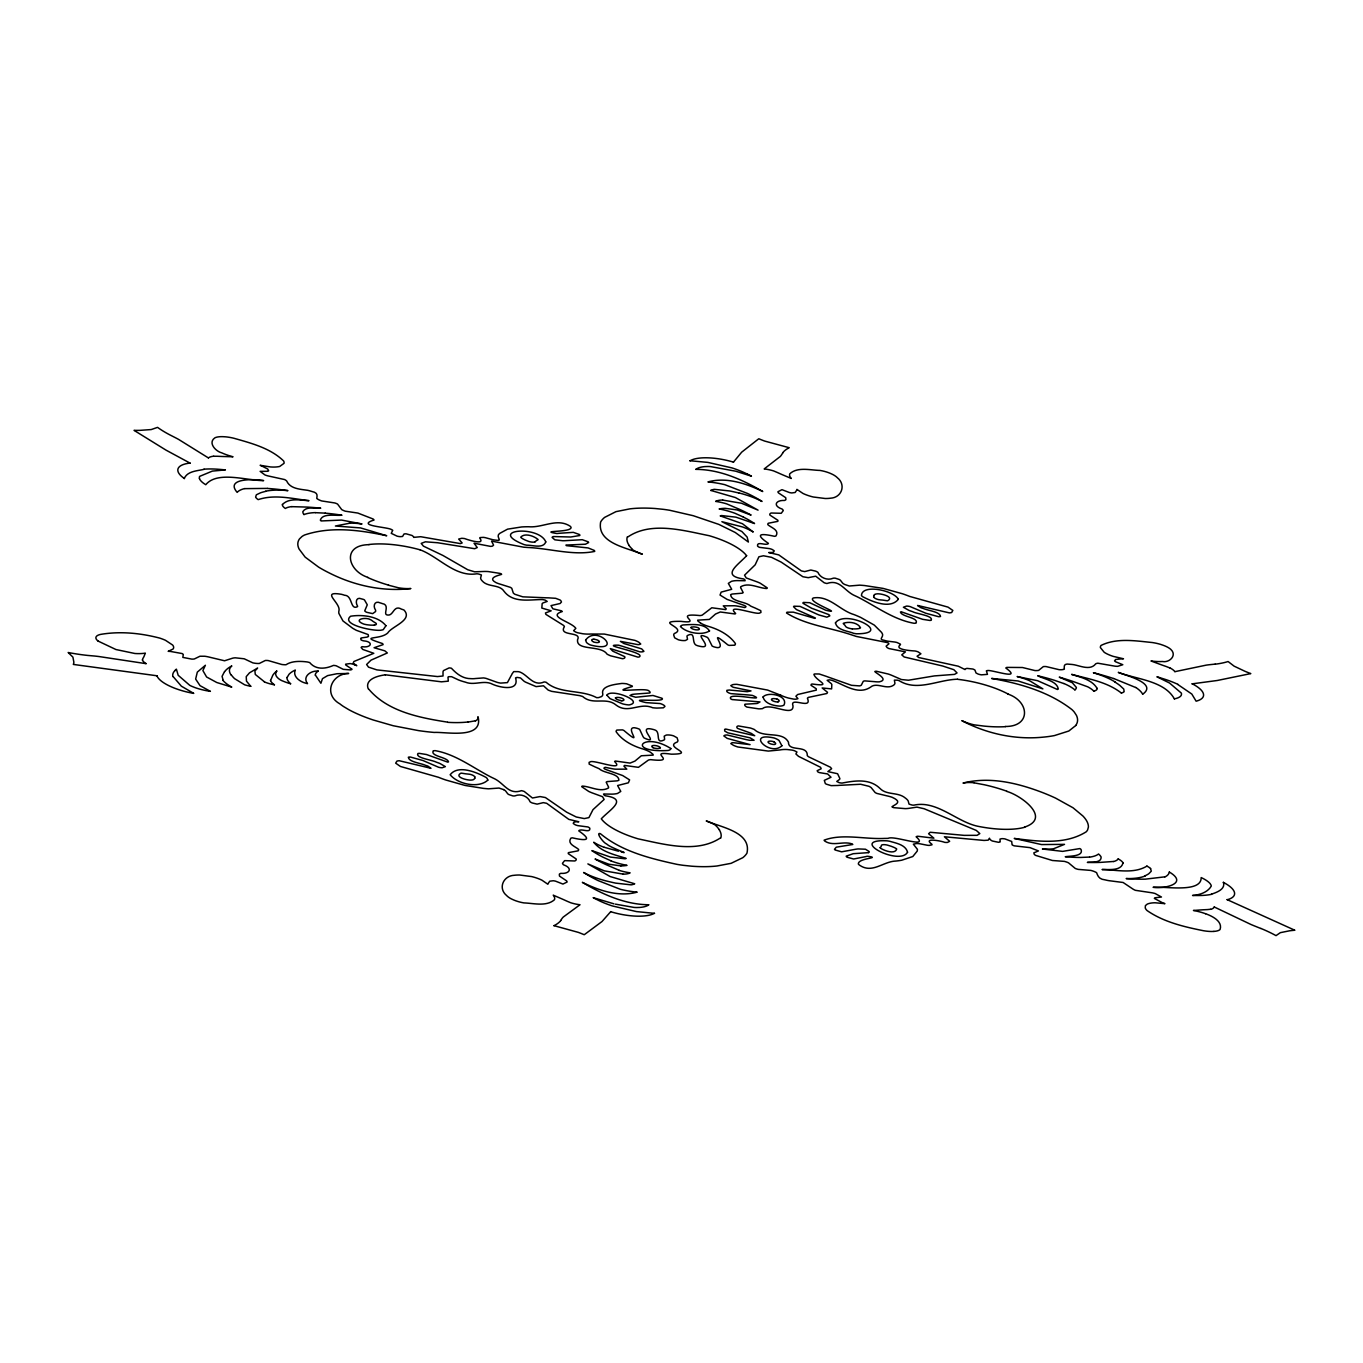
<?xml version="1.0" encoding="UTF-8"?>
<svg xmlns="http://www.w3.org/2000/svg" width="1363" height="1363" viewBox="0 0 1363 1363"><rect width="100%" height="100%" fill="white"/><g stroke="black" fill="none" stroke-linecap="round" stroke-linejoin="round"><path stroke-width="1.5" d="M1174.395 698.878C1164.172 680.631 1136.64 679.37 1118.29 672.368C1124.168 675.128 1158.329 683.033 1142.79 694.159M287.082 677.513L289.007 674.31A77.214 25.897 12.1 0 1 295.294 670.051C292.398 676.525 299.979 681.687 305.414 683.102A11.262 3.782 12.1 0 0 307.51 683.647C301.973 676.372 311.241 670.34 318.175 671.09M184.244 478.549C187.276 471.036 197.396 470.916 204.177 469.315M873.7 595.818L873.734 597.233M282.533 504.463C289.024 497.597 300.542 500.272 309.009 500.681C292.295 498.688 274.644 494.088 258.169 499.625A17.259 5.793 12.1 0 1 255.597 497.154L256.346 494.803L260.486 492.827A95.938 32.184 12.1 0 1 262.429 492.196L265.887 491.293M474.835 778.154L474.835 776.757M733.379 462.244L741.676 452.175L758.782 438.75A73.687 24.721 12.1 0 0 764.711 441.084L789.228 447.711A83.16 27.89 12.1 0 0 782.635 452.874M782.805 452.925L781.323 455.174A90.674 30.412 12.1 0 1 780.283 456.469L764.183 468.94A17.157 5.759 12.1 0 1 773.554 470.899L776.893 472.297A57.945 19.44 12.1 0 1 778.273 472.91L779.653 473.523A86.039 28.862 12.1 0 0 782.856 474.92L789.092 477.544A97.523 32.712 12.1 0 1 791.153 478.43M627.815 536.988C651.071 521.109 683.527 530.565 709.169 535.693A56.837 19.065 12.1 0 1 746.566 555.661M553.923 925.647L578.355 932.377A73.687 24.721 12.1 0 1 584.233 934.728L602.02 921.524L610.777 911.574M560.602 920.519L562.186 918.287A90.674 30.412 12.1 0 1 563.294 917.026L580.008 904.742A17.157 5.759 12.1 0 1 570.654 902.732L567.349 901.335A57.945 19.44 12.1 0 1 565.969 900.722L564.606 900.091A86.039 28.862 12.1 0 0 561.437 898.694L555.269 896.036A97.523 32.712 12.1 0 1 553.242 895.15A28.555 9.575 12.1 0 1 554.485 899.699C546.546 906.838 533.666 903.226 523.835 902.902A16.748 5.622 12.1 0 1 513.493 899.887L511.244 898.847A19.985 6.696 12.1 0 1 506.593 895.508C497.802 888.284 503.254 875.693 514.328 875.285A24.04 8.059 12.1 0 1 519.797 875.029L531.655 876.579A20.496 6.883 12.1 0 1 538.027 878.522A20.138 6.764 12.1 0 1 541.997 880.225L547.892 884.263A27.584 9.251 12.1 0 1 548.13 883.463L549.766 881.197L553.191 880.754A5.537 1.857 12.1 0 1 555.593 881.18L562.936 884.059L567.059 882.065A8.042 2.692 12.1 0 0 566.548 880.839L559.46 876.068L559.341 874.177A11.773 3.953 12.1 0 1 560.823 873.342C569.751 874.126 573.09 868.095 563.515 864.806A11.994 4.021 12.1 0 1 562.442 863.324L564.623 860.632L574.709 860.973A9.507 3.186 12.1 0 0 575.97 860.172A9.967 3.339 12.1 0 0 576.123 858.929L568.371 853.749A7.888 2.641 12.1 0 1 568.456 852.642L578.082 850.836A11.364 3.816 12.1 0 0 578.576 849.388C575.322 846.406 567.059 844.106 570.773 838.245A8.57 2.879 12.1 0 1 572.341 837.819C584.914 840.698 593.535 841.124 578.798 830.902A5.554 1.857 12.1 0 1 579.735 830.169C582.648 829.011 590.52 833.151 589.855 828.278A6.134 2.062 12.1 0 0 587.964 826.966L577.827 825.637A6.423 2.147 12.1 0 1 575.237 824.802L573.278 823.508L573.636 822.468A8.331 2.794 12.1 0 1 574.402 822.093A8.161 2.743 12.1 0 1 576.702 821.736L578.815 821.77L568.814 819.367L546.665 803.301L543.326 802.637L537.124 804.136L532.251 802.977A9.268 3.118 12.1 0 1 530.105 801.819C528.026 796.316 520.7 793.47 515.197 795.788A3.476 1.176 12.1 0 1 514.686 795.907A3.782 1.278 12.1 0 1 512.744 795.873L508.927 794.595A7.224 2.419 12.1 0 1 507.683 793.743L505.622 790.983A9.524 3.203 12.1 0 0 503.543 789.586M720.175 838.092C696.442 853.613 664.037 844.242 638.157 838.858A56.837 19.065 12.1 0 1 601.287 818.805C610.198 809.349 628.462 799.178 605.291 795.771A7.616 2.556 12.1 0 1 604.099 795.021L603.536 794.016L611.834 794.135A19.61 6.576 12.1 0 0 614.781 793.947A22.455 7.531 12.1 0 0 617.558 793.436L620.778 791.426L617.609 785.531L628.377 782.805L629.604 779.892L622.704 775.564L605.24 769.277A6.202 2.079 12.1 0 1 604.167 768.459A6.594 2.215 12.1 0 1 603.911 768.119L605.138 767.301L612.532 768.8A9.677 3.254 12.1 0 0 615.684 769.192L626.793 769.158L623.93 766.159L624.493 765.41L638.446 767.335L648.43 760.06A13.8 4.634 12.1 0 1 650.645 759.651C680.103 763.041 645.312 750.4 671.295 754.182C697.532 754.012 662.793 747.248 677.275 742.017A25.573 8.57 12.1 0 0 677.956 740.586L677.104 737.775L673.561 735.85A6.764 2.266 12.1 0 0 669.489 735.015L668.603 734.964A7.991 2.675 12.1 0 0 666.251 735.066L664.19 736.19L664.633 739.206A10.785 3.612 12.1 0 1 664.105 739.956C654.564 744.709 661.345 731.573 654.615 729.886A6.099 2.045 12.1 0 0 652.707 729.341C634.971 724.809 661.771 746.14 644.018 737.928A31.843 10.683 12.1 0 1 643.08 736.65A29.816 10.001 12.1 0 1 642.637 735.781L639.673 729.392A4.822 1.619 12.1 0 0 637.697 728.524L636.896 728.268A7.19 2.419 12.1 0 0 634.289 727.74C624.356 727.416 645.159 748.321 623.845 730.449A6.031 2.027 12.1 0 0 622.482 729.886L616.86 730.057A15.18 5.094 12.1 0 0 616.11 731.658C622.124 740.518 632.977 746.174 643.268 749.088A19.457 6.525 12.1 0 1 650.372 752.206L652.86 754.182A8.451 2.828 12.1 0 1 653.167 755.119L641.326 755.766L634.937 761.099L630.064 763.093L615.377 761.031A4.873 1.636 12.1 0 0 614.628 761.542C625.447 772.259 592.326 758.97 590.026 762.019A8.774 2.947 12.1 0 0 589.106 762.36L589.174 764.115L595.12 766.96A47.722 15.998 12.1 0 1 599.26 768.783C604.03 773.451 618.615 773.128 618.921 780.147A10.734 3.595 12.1 0 1 617.132 780.846L607.251 781.595A9.677 3.254 12.1 0 0 606.194 782.192L608.051 786.059A12.233 4.106 12.1 0 1 608.443 788.001C600.316 792.567 590.878 786.604 582.529 786.076A3.05 1.022 12.1 0 0 581.745 786.724L588.68 791.409A22.881 7.684 12.1 0 0 592.189 792.908L602.514 796.691L604.133 799.451L592.99 809.656L588.918 817.613L584.301 818.584L576.259 816.999L566.65 812.178L545.404 797.542L540.055 796.571L532.456 798.002L524.227 791.46A7.888 2.641 12.1 0 0 521.467 790.659C508.331 795.242 504.276 783.112 493.815 778.409A46.41 15.572 12.1 0 1 490.646 776.876C472.552 767.505 455.719 754.335 435.291 750.655A8.025 2.692 12.1 0 0 433.23 750.826C430.112 756.38 447.422 756.976 448.546 761.883A4.447 1.499 12.1 0 1 447.626 762.104L426.449 754.523L419.327 753.364A8.11 2.726 12.1 0 0 417.913 753.518C415.016 757.947 432.037 759.855 436.347 762.173A28.129 9.439 12.1 0 1 439.993 763.519L445.36 766.619L442.174 767.761A4.992 1.67 12.1 0 1 438.494 767.216L422.973 760.52L410.553 757.078A3.51 1.176 12.1 0 0 408.321 757.266C408.9 762.053 420.656 763.059 425.716 765.41A5.691 1.908 12.1 0 1 428.033 766.193L430.998 768.306L399.291 760.741A9.388 3.152 12.1 0 0 396.906 761.116L395.679 763.161L400.432 766.466L438.528 777.302A58.66 19.678 12.1 0 0 445.871 780.028L465.022 785.446L483.439 788.376A85.426 28.657 12.1 0 0 488.465 788.819L499.028 788.053L503.543 789.586M1075.799 725.491L1068.831 731.011L1054.502 735.56A102.583 34.416 12.1 0 1 1042.848 737.179C1015.503 739.87 987.749 733.89 963.368 721.47A85.767 28.776 12.1 0 1 962.022 720.788M224.503 671.601L222.067 676.355L223.174 680.376M174.6 670.835L175.623 669.795A55.849 18.741 12.1 0 1 176.406 669.148L178.178 675.281L189.713 685.299A18.213 6.099 12.1 0 0 191.893 686.356L195.096 687.634A27.976 9.388 12.1 0 0 210.396 691.348L200.037 685.657L195.642 679.081L197.311 672.129L205.387 665.263L202.883 670.562L206.597 676.985L216.768 682.505L231.54 687.054M276.808 671.09C272.907 675.503 279.671 680.137 283.47 681.296A25.028 8.399 12.1 0 0 290.558 683.766M746.668 555.678C737.656 565.338 720.72 575.782 743.534 578.917A7.616 2.556 12.1 0 1 744.743 579.65L745.135 580.74L737.093 580.604A19.61 6.576 12.1 0 0 734.18 580.808A22.455 7.531 12.1 0 0 731.454 581.337L728.336 583.381L731.71 589.293L721.146 592.121L720.039 595.052L727.075 599.379L744.658 605.581A6.202 2.079 12.1 0 1 745.748 606.416A6.594 2.215 12.1 0 1 746.021 606.756L744.845 607.574L737.451 606.126A9.677 3.254 12.1 0 0 734.299 605.751L723.276 605.854L726.24 608.852L725.712 609.619L711.793 607.762L702.166 615.156A13.8 4.634 12.1 0 1 700.003 615.582C671.039 612.566 704.654 624.373 680.921 621.358C652.792 620.966 688.349 628.019 674.293 633.539A25.573 8.57 12.1 0 0 673.68 634.971L674.634 637.799L678.229 639.724A6.764 2.266 12.1 0 0 682.301 640.525L683.187 640.576A7.991 2.675 12.1 0 0 685.521 640.474L687.514 639.315L686.952 636.282A10.785 3.612 12.1 0 1 687.446 635.516C696.817 630.694 690.479 644.035 697.26 645.602A6.099 2.045 12.1 0 0 699.185 646.13C716.972 650.458 689.474 629.348 707.448 637.424A31.843 10.683 12.1 0 1 708.436 638.719A29.816 10.001 12.1 0 1 708.913 639.588L712.116 646.011A4.822 1.619 12.1 0 0 714.093 646.88L714.928 647.118A7.19 2.419 12.1 0 0 717.517 647.629C727.348 647.749 705.932 627.099 727.774 644.835A6.031 2.027 12.1 0 0 729.154 645.398L734.725 645.193A15.18 5.094 12.1 0 0 735.407 643.575C729.171 634.681 718.182 629.093 707.755 626.179A19.457 6.525 12.1 0 1 700.565 623.078M660.203 748.117L660.391 747.861A4.345 1.448 12.1 0 0 654.274 745.459A4.345 1.448 12.1 0 0 653.116 747.657M1146.947 866.101C1133.59 874.177 1116.808 869.798 1102.054 869.543C1108.494 869.253 1121.085 871.281 1122.959 863.035M874.586 594.592L875.438 594.149A5.503 1.84 12.1 0 1 876.528 593.927C879.902 593.058 894.929 596.79 887.688 600.742A2.641 0.886 12.1 0 1 887.04 600.742L884.723 600.401A16.509 5.537 12.1 0 0 883.718 600.231A8.246 2.76 12.1 0 0 882.73 600.095L881.299 599.959A36.409 12.216 12.1 0 1 880.259 599.873L878.556 599.635A5.486 1.84 12.1 0 1 873.939 597.267M691.075 627.201L690.802 627.525A4.345 1.448 12.1 0 0 696.97 629.91A4.345 1.448 12.1 0 0 698.026 627.679A4.873 1.636 12.1 0 0 691.501 627.338M1145.005 875.847L1147.493 874.552A95.938 32.184 12.1 0 0 1148.839 873.7L1151.292 871.178L1150.542 868.538M534.824 541.929L535.489 541.503A36.409 12.216 12.1 0 0 535.778 541.196L536.204 540.787A8.246 2.76 12.1 0 1 536.579 540.532A16.509 5.537 12.1 0 1 537.073 540.31L538.01 539.748A2.641 0.886 12.1 0 0 538.027 539.475C533.819 535.829 524.721 532.763 520.751 537.124A5.503 1.84 12.1 0 0 521.211 537.755L522.25 538.504A24.261 8.144 12.1 0 0 525.232 540.055L528.691 541.435A5.486 1.84 12.1 0 0 534.892 541.963M1164.752 876.852L1145.363 879.152A97.114 32.576 12.1 0 1 1126.179 878.573A44.587 14.959 12.1 0 0 1145.227 875.932M475.159 720.857L468.003 722.083M1024.516 827.12C1052.134 817.953 1020.666 795.174 1006.712 791.392M1211.383 894.196C1216.46 892.492 1225.644 889.358 1223.446 882.338M778.103 701.928L777.489 701.996A4.345 1.448 12.1 0 1 771.441 699.56A4.345 1.448 12.1 0 1 777.012 699.117M868.384 852.642L853.221 853.698L846.253 856.134A3.51 1.176 12.1 0 0 847.207 857.259L853.647 858.997L865.931 856.594A5.691 1.908 12.1 0 1 867.652 856.271C882.219 858.213 857.923 857.804 858.349 864.006A9.388 3.152 12.1 0 0 859.832 865.352C872.388 873.836 883.241 861.467 895.747 861.058A58.66 19.678 12.1 0 0 901.761 860.206L912.784 856.543L917.214 851.108A85.426 28.657 12.1 0 0 917.435 849.336L913.329 844.174L916.6 843.51A9.524 3.203 12.1 0 1 920.008 843.799L927.096 845.213A7.224 2.419 12.1 0 0 929.191 845.401L931.934 844.839A3.782 1.278 12.1 0 0 931.611 844.021A3.476 1.176 12.1 0 0 931.202 843.714C923.245 837.495 941.56 841.005 944.712 842.368A9.268 3.118 12.1 0 0 947.455 842.436L949.67 841.312L944.406 836.78L984.069 840.443L988.175 840.17L989.504 838.211L989.794 839.08A8.161 2.743 12.1 0 0 991.225 840.375A8.331 2.794 12.1 0 0 992.4 841.022L998.432 842.283A6.423 2.147 12.1 0 0 1000.186 841.874L1000.016 839.08L1001.856 838.654A6.134 2.062 12.1 0 1 1005.025 838.927L1011.687 841.448L1012.096 844.821A5.554 1.857 12.1 0 0 1014.242 845.844L1030.019 847.633L1038.419 850.938L1033.835 852.863L1034.296 854.397A8.57 2.879 12.1 0 0 1035.727 855.419L1052.406 860.496L1064.452 861.382A11.364 3.816 12.1 0 1 1068.473 862.796L1075.237 868.435A7.888 2.641 12.1 0 0 1078.252 869.39L1090.809 870.412A9.967 3.339 12.1 0 1 1094.216 871.502A9.507 3.186 12.1 0 1 1096.619 872.712C1097.914 876.29 1099.106 879.322 1105.325 879.919A11.994 4.021 12.1 0 0 1109.158 880.702L1123.112 882.491L1132.823 888.983A11.773 3.953 12.1 0 0 1135.362 890.312L1152.076 892.799A8.042 2.692 12.1 0 1 1155.279 893.6L1161.463 897.024L1155.091 897.774A5.537 1.857 12.1 0 0 1154.393 898.438L1162.69 902.868A27.584 9.251 12.1 0 0 1164.939 903.652L1155.108 902.783A20.138 6.764 12.1 0 0 1151.224 903.056A20.496 6.883 12.1 0 0 1147.186 904.163L1145.397 905.645L1145.244 907.928A24.04 8.059 12.1 0 0 1146.999 910.501C1163.559 922.018 1183.765 926.755 1203.308 930.69A19.985 6.696 12.1 0 0 1211.486 931.491L1213.922 931.423M1174.974 671.652L1206.187 665.144A90.674 30.412 12.1 0 1 1209.407 664.718L1215.08 664.122M1113.469 861.484L1100.418 862.387A107.66 36.12 12.1 0 1 1087.521 862.438M1053.872 848.638L1064.52 844.361L1041.502 844.566L1014.242 838.432C1037.976 841.38 1064.946 845.128 1086.192 831.822A56.428 18.929 12.1 0 0 1087.623 829.863L1088.39 827.102A74.607 25.028 12.1 0 0 1082.938 816.028L1073.039 807.782L1055.558 798.105A102.583 34.416 12.1 0 0 1042.286 792.465C1017.684 783.061 990.322 776.484 964.135 782.788A85.767 28.776 12.1 0 0 963.011 783.078A22.847 7.667 12.1 0 1 973.983 782.737M244.965 488.636L267.387 488.397M1210.514 909.257L1207.516 909.581A57.945 19.44 12.1 0 1 1206.102 909.649L1204.671 909.717A86.039 28.862 12.1 0 0 1201.45 909.888L1195.47 910.331A97.523 32.712 12.1 0 1 1193.443 910.45A28.555 9.575 12.1 0 1 1205.522 913.704M957.422 679.234C938.34 679.592 917.009 691.995 899.12 680.648A7.616 2.556 12.1 0 0 897.263 680.171L894.367 680.137L894.929 683.221A19.61 6.576 12.1 0 1 894.418 684.396A22.455 7.531 12.1 0 1 893.123 685.487C886.171 689.899 876.46 681.756 870.412 687.259C857.991 695.454 844.072 684.635 832.146 680.393A6.202 2.079 12.1 0 0 830.05 679.95A6.594 2.215 12.1 0 0 829.198 679.847L827.154 680.324L830.851 683.272A9.677 3.254 12.1 0 1 831.822 684.516L831.617 688.911L822.162 687.957L827.511 692.302L826.932 693.494L808.429 697.379A13.8 4.634 12.1 0 0 807.39 698.248C812.723 710.327 789.313 695.982 793.01 705.898C793.522 717.722 770.231 701.962 762.513 708.624A25.573 8.57 12.1 0 1 758.884 708.879L746.958 707.09A6.764 2.266 12.1 0 1 744.88 705.472L744.743 705.131A7.991 2.675 12.1 0 1 745.033 704.194L755.528 703.598A10.785 3.612 12.1 0 0 757.436 703.393L760.009 701.928L732.067 699.56A6.099 2.045 12.1 0 1 730.687 698.793C726.513 691.552 769.516 702.558 752.512 695.437A31.843 10.683 12.1 0 0 749.258 695.045A29.816 10.001 12.1 0 0 747.06 694.874L730.926 693.631A4.822 1.619 12.1 0 1 728.745 692.847L728.132 692.523A7.19 2.419 12.1 0 1 726.82 691.501L726.854 690.342L729.29 690.019L747.18 691.688L751.013 690.922L733.771 687.395A6.031 2.027 12.1 0 1 732.357 686.85L730.755 685.606L732.817 684.618A15.18 5.094 12.1 0 1 736.889 684.345L767.59 690.07L780.743 695.232M369.049 544.655C341.551 545.03 347.412 570.79 367.908 577.384M1005.144 726.462C1030.99 726.939 1029.985 701.468 1007.836 694.04M1089.463 857.071L1080.808 857.446A77.214 25.897 12.1 0 1 1065.253 856.731C1069.768 855.93 1083.875 856.543 1081.029 849.422A11.262 3.782 12.1 0 0 1079.854 848.57L1062.612 851.381L1042.525 849.013M1191.995 683.868L1217.244 680.495L1250.791 673.595A73.687 24.721 12.1 0 1 1244.879 671.243L1234.111 666.149L1228.097 661.532A83.16 27.89 12.1 0 1 1215.2 664.19M374.399 625.191L370.787 625.14A24.261 8.144 12.1 0 1 366.8 624.731L364.875 624.356A5.503 1.84 12.1 0 1 363.308 623.896C352.574 619.518 365.761 616.723 370.463 619.688A2.641 0.886 12.1 0 1 371.094 619.961L372.389 620.881A16.509 5.537 12.1 0 0 372.866 621.272A8.246 2.76 12.1 0 0 373.445 621.664L374.399 622.244A36.409 12.216 12.1 0 1 375.115 622.67L376.086 623.334A5.486 1.84 12.1 0 1 374.28 625.106M291.955 506.661L306.692 507.07A107.66 36.12 12.1 0 1 320.748 508.195C315.109 508.518 306.351 506.116 302.842 511.619A25.028 8.399 12.1 0 0 303.932 514.533M349.456 523.256L335.4 526.016L360.582 527.924L386.717 535.744C359.917 530.071 331.107 526.067 304.613 534.978A56.428 18.929 12.1 0 0 301.939 536.545L299.519 538.879A74.607 25.028 12.1 0 0 299.093 549.033L305.142 557.109L318.601 567.11A102.583 34.416 12.1 0 0 329.812 573.227C354.244 585.494 382.015 591.61 409.309 588.731A85.767 28.776 12.1 0 0 410.706 588.595M213.77 456.264L217.211 456.264A57.945 19.44 12.1 0 1 218.796 456.332L220.397 456.401A86.039 28.862 12.1 0 0 223.992 456.537L230.756 456.707A97.523 32.712 12.1 0 1 233.039 456.775A28.555 9.575 12.1 0 1 221.76 452.857C215.678 451.374 207.568 442.685 214.979 437.779A16.748 5.622 12.1 0 1 222.799 436.671L225.474 436.824A19.985 6.696 12.1 0 1 233.908 438.256C251.337 443.231 270.283 448.069 283.606 460.95A24.04 8.059 12.1 0 1 284.032 463.335L279.756 466.436A20.496 6.883 12.1 0 1 274.73 467.049A20.138 6.764 12.1 0 1 270.351 466.93L260.146 465.294A27.584 9.251 12.1 0 1 262.156 466.18L267.693 469.008L268.647 470.78A5.537 1.857 12.1 0 1 267.506 471.291L260.129 471.359L264.899 474.903A8.042 2.692 12.1 0 0 267.915 475.891L284.68 479.572A11.773 3.953 12.1 0 1 286.673 480.969C290.217 488.942 300.133 489.147 307.68 490.322A11.994 4.021 12.1 0 1 311.411 491.344C317.971 492.656 317.272 495.093 316.744 498.415A9.507 3.186 12.1 0 0 318.669 499.676A9.967 3.339 12.1 0 0 321.753 500.954L334.838 502.964A7.888 2.641 12.1 0 1 337.564 504.071L341.704 509.592A11.364 3.816 12.1 0 0 345.265 511.193L357.856 513.067L373.104 518.996A8.57 2.879 12.1 0 1 374.058 520.019C355.964 525.641 385.286 526.851 390.96 529.287A5.554 1.857 12.1 0 1 392.731 530.36L391.249 533.342L397.042 536.136A6.134 2.062 12.1 0 0 400.313 536.664L402.579 536.46L403.993 534.006A6.423 2.147 12.1 0 1 406.14 533.819L411.984 535.455A8.331 2.794 12.1 0 1 412.87 536.119A8.161 2.743 12.1 0 1 413.705 537.38L420.707 536.715L460.353 543.598L462.159 542.951L458.649 539.067L461.699 538.3A9.268 3.118 12.1 0 1 464.664 538.589C467.901 539.85 485.007 545.234 480.134 538.658A3.476 1.176 12.1 0 1 479.861 538.334A3.782 1.278 12.1 0 1 479.997 537.601L483.286 537.363A7.224 2.419 12.1 0 1 485.467 537.704L492.367 539.595A9.524 3.203 12.1 0 0 495.911 540.14C502.487 541.401 497.171 538.061 498.347 534.995A85.426 28.657 12.1 0 1 499.608 533.461L507.547 529.151L521.654 526.953A58.66 19.678 12.1 0 1 528.691 526.748C542.747 528.009 557.143 517.582 570.228 526.271A9.388 3.152 12.1 0 1 571.08 527.566C570.91 532.677 538.129 530.36 556.513 533.461A5.691 1.908 12.1 0 0 558.574 533.325L573.312 532.354L579.326 534.466A3.51 1.176 12.1 0 1 579.718 535.523L570.739 537.005L553.634 536.562A4.992 1.67 12.1 0 0 552.151 537.465L554.843 539.816L562.715 540.736A28.129 9.439 12.1 0 0 566.156 540.617L582.291 539.697L588.271 541.861A8.11 2.726 12.1 0 1 588.595 542.559L585.46 544.212L565.918 545.081A4.447 1.499 12.1 0 0 566.429 545.66L588.186 547.943L594.319 550.448A8.025 2.692 12.1 0 1 594.694 551.419C573.21 555.848 549.851 548.42 527.788 547.483A46.41 15.572 12.1 0 0 523.886 547.227L491.566 541.128L493.559 545.132L492.554 546.069A7.888 2.641 12.1 0 1 490.493 546.376L474.034 543.224L477.254 547.568L474.648 548.71L437.676 542.747L425.392 541.81L421.201 543.394L423.433 546.137L442.941 555.474L467.765 569.751L474.665 571.813L484.376 571.455A22.881 7.684 12.1 0 1 488.21 571.557L500.068 573.414A3.05 1.022 12.1 0 1 501.652 574.351C499.42 575.186 486.71 577.673 495.928 582.58A12.233 4.106 12.1 0 0 500.715 584.301L510.375 587.351A9.677 3.254 12.1 0 1 511.789 588.339L513.255 592.922A10.734 3.595 12.1 0 0 514.924 594.302L522.83 596.841L543.752 597.693A47.722 15.998 12.1 0 0 548.42 597.846L555.678 598.306L560.04 599.993A8.774 2.947 12.1 0 1 560.84 600.674L561.454 601.986L560.108 603.502L551.01 605.615L552.85 608.801L561.096 610.726A4.873 1.636 12.1 0 1 562.323 611.527C546.529 616.4 571.761 621.988 575.833 628.36L573.602 630.694L575.561 632.006A8.451 2.828 12.1 0 0 577.878 632.807L582.853 633.761A19.457 6.525 12.1 0 0 590.809 634.016L604.269 634.068L634.937 640.389A15.18 5.094 12.1 0 1 638.872 642.246L640.763 644.018L639.06 644.597A6.031 2.027 12.1 0 1 637.628 644.58L620.369 641.343L624.015 643.557L641.683 648.873L643.932 651.293A7.19 2.419 12.1 0 1 642.518 651.787L641.888 651.872A4.822 1.619 12.1 0 1 639.673 651.787L623.76 646.726A29.816 10.001 12.1 0 0 621.596 646.045A31.843 10.683 12.1 0 0 618.376 645.159C598.101 644.784 646.437 652.264 639.298 656.915A6.099 2.045 12.1 0 1 637.867 657.119L610.3 648.601L612.634 651.02A10.785 3.612 12.1 0 0 614.474 651.957L624.663 656.625A7.991 2.675 12.1 0 1 624.833 657.648L624.646 657.937A6.764 2.266 12.1 0 1 622.448 658.704L610.573 655.807A25.573 8.57 12.1 0 1 607.063 654.155C601.049 644.75 575.919 651.207 577.571 639.656C582.12 631.086 557.978 636.708 564.418 626.605A13.8 4.634 12.1 0 0 563.498 625.361L545.881 614.372L545.456 612.975L551.18 610.811L541.827 608.068L542.15 603.69A9.677 3.254 12.1 0 1 543.241 602.855L547.193 601.424L545.251 600.163A6.594 2.215 12.1 0 0 544.399 599.924A6.202 2.079 12.1 0 0 542.304 599.533C529.44 599.584 513.187 603.247 504.123 591.389C499.505 584.011 487.715 587.521 482.144 580.842A22.455 7.531 12.1 0 1 480.986 579.275A19.61 6.576 12.1 0 1 480.628 577.929L481.412 574.965L478.72 574.044A7.616 2.556 12.1 0 0 476.846 573.789C455.089 577.35 438.903 556.837 420.043 549.766M770.845 552.56L768.749 552.543L778.767 554.894L801.393 570.927L804.732 571.591L810.832 570.024L815.704 571.165A9.268 3.118 12.1 0 1 817.885 572.324C820.134 577.759 827.409 580.706 832.929 578.321A3.476 1.176 12.1 0 1 833.423 578.185A3.782 1.278 12.1 0 1 835.349 578.202L839.199 579.462A7.224 2.419 12.1 0 1 840.477 580.331L842.624 583.091A9.524 3.203 12.1 0 0 844.736 584.488L849.285 586.005L859.729 585.153A85.426 28.657 12.1 0 1 864.738 585.562L883.122 588.407L902.357 593.74A58.66 19.678 12.1 0 1 909.751 596.449L947.984 607.114L952.839 610.42L951.698 612.481A9.388 3.152 12.1 0 1 949.347 612.873L917.572 605.462L920.604 607.557A5.691 1.908 12.1 0 0 922.938 608.358C928.084 610.692 939.737 611.612 940.538 616.434A3.51 1.176 12.1 0 1 938.323 616.638L925.852 613.248L910.194 606.62A4.992 1.67 12.1 0 0 906.514 606.092L903.396 607.251L908.848 610.334A28.129 9.439 12.1 0 0 912.529 611.663C916.941 614.014 933.791 615.752 931.168 620.284A8.11 2.726 12.1 0 1 929.77 620.438L922.649 619.33L901.335 611.817A4.447 1.499 12.1 0 0 900.432 612.038C901.761 616.996 918.918 617.439 916.089 623.078A8.025 2.692 12.1 0 1 914.045 623.283C893.447 619.637 876.375 606.501 858.043 597.198A46.41 15.572 12.1 0 0 854.84 595.682C844.293 591.116 840 578.849 826.915 583.517A7.888 2.641 12.1 0 1 824.138 582.734L815.721 576.191L808.225 577.673L802.892 576.736L781.203 562.118L771.475 557.314L763.433 555.78L758.901 556.786L755.17 564.827L744.539 575.186L746.243 577.963L756.635 581.694A22.881 7.684 12.1 0 1 760.179 583.194L767.267 587.879A3.05 1.022 12.1 0 1 766.517 588.526C758.203 588.066 748.73 582.086 740.722 586.754A12.233 4.106 12.1 0 0 741.199 588.697L743.176 592.598A9.677 3.254 12.1 0 1 742.154 593.195L732.391 594.012A10.734 3.595 12.1 0 0 730.636 594.728C731.232 601.799 745.68 601.39 750.621 606.058A47.722 15.998 12.1 0 0 754.795 607.864L760.81 610.692L760.946 612.464A8.774 2.947 12.1 0 1 760.043 612.805C757.811 615.855 724.469 602.753 735.645 613.452A4.873 1.636 12.1 0 1 734.93 613.963L720.277 611.987L715.524 614.032L709.39 619.432L697.686 620.165A8.451 2.828 12.1 0 0 698.009 621.119L700.548 623.078M695.863 469.366C719.8 469.417 742.477 479.657 762.769 491.532C746.089 483.456 726.496 476.829 707.925 481.923A39.868 13.374 12.1 0 1 724.775 484.666L747.35 493.389A97.114 32.576 12.1 0 1 762.036 501.465A44.587 14.959 12.1 0 0 738.78 492.895M315.552 512.675L325.195 513.135M1087.47 862.387C1091.644 861.859 1101.474 863.137 1101.134 857.071A25.028 8.399 12.1 0 0 1098.527 854.005A34.552 11.585 12.1 0 1 1089.599 857.14M620.898 865.897L608.954 864.244L595.069 859.031A107.66 36.12 12.1 0 0 605.922 864.568L619.228 870.327M689.865 460.728L707.874 462.398L732.084 467.935A48.949 16.424 12.1 0 1 746.924 473.898M654.564 913.363L636.487 911.591L612.311 905.935A48.949 16.424 12.1 0 1 597.607 899.938L594.847 898.575A55.849 18.741 12.1 0 1 593.161 897.638L613.878 903.822M722.816 500.102L741.506 503.254L758.067 510.137L735.407 497.546L710.787 490.424M622.976 874.092L604.269 870.838L587.862 863.903L610.181 876.562L634.698 883.769A17.259 5.793 12.1 0 1 631.12 884.86L615.65 883.122A95.938 32.184 12.1 0 1 612.208 882.372L606.62 881.06A44.587 14.959 12.1 0 1 583.62 872.49A97.114 32.576 12.1 0 0 598.05 880.566L620.404 889.323A39.868 13.374 12.1 0 0 637.185 892.152C618.632 897.229 598.987 890.516 582.359 882.338C602.463 894.349 625.038 904.589 648.873 904.759A27.976 9.388 12.1 0 1 639.809 907.434L636.657 907.537A18.213 6.099 12.1 0 1 633.999 907.417L615.36 904.129M341.721 515.214C335.451 515.93 322.486 512.948 320.339 520.121A11.262 3.782 12.1 0 0 321.123 520.956L341.517 520.07L362.013 523.954A32.031 10.751 12.1 0 0 349.354 523.188M621.92 700.786L620.829 700.667M852.216 628.905L855.777 628.905A24.261 8.144 12.1 0 0 858.894 628.564L859.951 628.207A5.503 1.84 12.1 0 0 860.496 627.764C857.719 622.482 848.876 621.307 843.39 623.283A2.641 0.886 12.1 0 0 843.322 623.624L844.174 624.561A16.509 5.537 12.1 0 1 844.617 624.953A8.246 2.76 12.1 0 1 844.958 625.344L845.316 625.907A36.409 12.216 12.1 0 0 845.571 626.333L846.167 626.997A5.486 1.84 12.1 0 0 852.148 628.82M157.324 675.827L73.329 664.428A73.687 24.721 12.1 0 0 73.858 662.128L72.903 657.119L68.15 652.502A83.16 27.89 12.1 0 0 87.539 655.416L94.694 656.046A90.674 30.412 12.1 0 1 98.971 656.54L145.977 663.645M447.439 722.117C419.6 717.773 387.535 711.571 368.674 689.065M974.051 782.822L984.342 784.764A65.117 21.842 12.1 0 1 1006.95 791.273M385.303 674.787L441.442 681.824L448.291 681.159L447.984 677.138A7.616 2.556 12.1 0 1 448.768 676.678L451.63 676.695L458.292 679.83A19.61 6.576 12.1 0 0 461.529 681.023A22.455 7.531 12.1 0 0 465.413 682.147C474.392 685.879 483.95 679.575 492.707 684.311C500.885 687.923 519.61 691.297 515.555 677.922A6.202 2.079 12.1 0 1 516.696 677.513A6.594 2.215 12.1 0 1 517.327 677.428L520.513 677.939L523.648 680.87A9.677 3.254 12.1 0 0 525.573 682.13L536.085 686.611L543.496 685.793L548.233 690.121L551.606 691.348L579.582 695.607A13.8 4.634 12.1 0 1 582.683 696.51C592.837 705.625 605.888 696.629 615.991 704.978C628.173 714.433 639.826 701.928 652.673 707.755A25.573 8.57 12.1 0 0 656.966 708.079L663.321 707.823L664.94 706.46A6.764 2.266 12.1 0 0 663.253 704.841L662.571 704.484A7.991 2.675 12.1 0 0 660.101 703.529L648.004 702.763A10.785 3.612 12.1 0 1 645.585 702.524C625.515 697.669 661.106 702.32 662.418 699.015A6.099 2.045 12.1 0 0 662.026 698.265L652.962 695.471L635.72 697.26L629.945 695.539L631.955 694.5A31.843 10.683 12.1 0 1 634.357 694.159A29.816 10.001 12.1 0 1 636.163 694.006L649.708 693A4.822 1.619 12.1 0 0 650.083 692.234L649.947 691.91A7.19 2.419 12.1 0 0 648.873 690.888C645.67 687.173 605.274 694.074 632.176 686.594A6.031 2.027 12.1 0 0 632.33 686.066L626.639 683.8A15.18 5.094 12.1 0 0 621.835 683.442C615.906 684.294 600.572 685.64 602.736 693.852A19.457 6.525 12.1 0 1 601.441 696.612L598.732 697.566A8.451 2.828 12.1 0 1 596.636 697.652C581.115 689.303 559.546 694.176 546.137 682.267A4.873 1.636 12.1 0 0 544.127 681.943C533.393 686.833 528.043 675.145 519.865 672.01A8.774 2.947 12.1 0 0 518.161 671.635L513.715 671.618L512.028 673.918A47.722 15.998 12.1 0 1 511.227 675.52L507.411 682.624L500.613 683.102A10.734 3.595 12.1 0 1 497.154 682.352L486.012 678.365A9.677 3.254 12.1 0 0 483.507 677.922L475.329 678.535A12.233 4.106 12.1 0 1 470.78 678.638C462.159 678.74 455.821 672.93 451.443 668.262A3.05 1.022 12.1 0 0 449.04 667.938L443.554 670.579A22.881 7.684 12.1 0 0 443.009 671.942L443.026 675.997L437.489 676.559L376.852 669.88L368.538 667.154L366.613 664.497L371.026 660.135L387.348 652.962L384.826 650.832L374.075 647.732L383.071 644.631A7.888 2.641 12.1 0 0 382.509 643.54C357.123 635.26 380.379 640.406 387.927 632.773A46.41 15.572 12.1 0 1 388.864 631.546C394.469 625.464 412.785 619.432 404.01 610.045A8.025 2.692 12.1 0 0 401.625 609.21C393.515 604.371 393.72 615.855 387.739 615.054A4.447 1.499 12.1 0 1 386.325 614.662C383.702 613.06 389.954 604.661 382.151 603.536A8.11 2.726 12.1 0 0 380.447 602.974C374.689 600.112 372.61 605.939 375.575 610.13A28.129 9.439 12.1 0 1 375.558 611.561L372.678 613.623L366.783 612.311A4.992 1.67 12.1 0 1 364.722 610.845L367.277 604.797L364.449 599.89A3.51 1.176 12.1 0 0 361.859 598.987C355.794 596.261 355.436 602.753 357.379 605.751A5.691 1.908 12.1 0 1 357.498 606.654C350.035 610.522 352.796 595.341 344.532 595.256A9.388 3.152 12.1 0 0 341.329 594.285C320.084 590.775 340.58 602.616 338.995 610.539A58.66 19.678 12.1 0 0 338.876 613.418L342.982 620.966L352.727 628.292A85.426 28.657 12.1 0 0 356.322 630.302L368.18 634.579L368.504 636.351A9.524 3.203 12.1 0 1 366.868 637.134L361.757 637.884A7.224 2.419 12.1 0 0 360.718 638.361L361.025 639.86A3.782 1.278 12.1 0 0 362.797 640.644A3.476 1.176 12.1 0 0 363.563 640.849C373.837 641.615 371.418 648.175 362.132 646.675A9.268 3.118 12.1 0 0 361.144 647.51L362.762 649.435L373.803 653.303L353.886 661.515L353.17 663.134L356.782 665.689L354.891 664.837M621.221 851.875C631.904 854.857 610.573 847.939 606.62 843.97C603.519 843.118 595.103 831.634 600.419 833.696C621.937 851.551 650.185 858.503 676.917 864.346A56.428 18.929 12.1 0 0 683.391 865.335L691.552 866.187A74.607 25.028 12.1 0 0 717.04 865.982L731.113 863.324L742.767 857.702A102.583 34.416 12.1 0 0 746.975 853.102C751.524 832.52 722.56 827.631 707.925 821.531A85.767 28.776 12.1 0 0 706.238 821.003A22.847 7.667 12.1 0 1 716.325 825.757M618.444 851.211L604.303 847.309M738.746 492.963L733.141 491.685A95.938 32.184 12.1 0 0 729.699 490.97L714.348 489.334A17.259 5.793 12.1 0 0 710.839 490.459M388.438 585.187L398.541 587.811A22.847 7.667 12.1 0 0 410.587 588.509M1113.724 678.535L1135.618 687.48M1037.976 675.878C1044.45 679.234 1056.989 681.074 1058.284 688.962A11.262 3.782 12.1 0 1 1057.432 689.491L1037.601 680.699L1017.122 676.542A32.031 10.751 12.1 0 1 1029.576 680.699L1042.882 688.877L1018.059 680.972L991.617 678.45C1019.967 683.459 1048.88 691.705 1071.931 709.595A56.428 18.929 12.1 0 1 1074.351 712.168L1076.446 715.388A74.607 25.028 12.1 0 1 1075.68 725.474M1205.505 913.704C1211.894 915.953 1222.884 921.201 1220.072 929.498A16.748 5.622 12.1 0 1 1213.888 931.406M1063.839 683.562L1054.366 680.273A77.214 25.897 12.1 0 0 1037.993 675.844M1226.973 899.563L1294.85 930.248A73.687 24.721 12.1 0 0 1289.585 930.793L1280.334 932.667L1276.024 935.631A83.16 27.89 12.1 0 0 1260.945 928.459M611.152 860.905L602.906 857.14A77.214 25.897 12.1 0 1 591.866 850.614L610.471 857.088L624.884 858.775A11.262 3.782 12.1 0 0 626.213 858.434C614.9 854.686 601.594 852.165 593.808 842.368M1260.843 928.493L1254.471 925.937A90.674 30.412 12.1 0 1 1250.825 924.421L1214.314 907.008M1169.863 667.955L1166.489 666.609A57.945 19.44 12.1 0 0 1164.939 666.064L1163.372 665.519A86.039 28.862 12.1 0 1 1159.845 664.258L1153.2 661.788A97.523 32.712 12.1 0 0 1150.968 660.97A28.555 9.575 12.1 0 0 1162.452 661.515C1169.505 662.946 1177.291 655.313 1170.834 649.418A16.748 5.622 12.1 0 0 1163.321 645.312L1160.68 644.409A19.985 6.696 12.1 0 0 1152.28 642.535C1135.413 640.849 1116.74 637.697 1101.083 645.415A24.04 8.059 12.1 0 0 1100.384 647.578L1104.2 652.281A20.496 6.883 12.1 0 0 1109.039 654.819A20.138 6.764 12.1 0 0 1113.332 656.404L1123.504 658.772A27.584 9.251 12.1 0 0 1121.442 658.857L1115.684 659.471L1114.559 660.816A5.537 1.857 12.1 0 0 1115.615 661.771L1122.805 664.718L1117.728 666.32A8.042 2.692 12.1 0 1 1114.661 666.115L1097.862 663.202A11.773 3.953 12.1 0 0 1095.75 663.781C1090.587 670.63 1081.012 666.132 1074.129 664.769A11.994 4.021 12.1 0 0 1070.364 664.326C1063.481 663.151 1064.162 665.826 1064.333 669.148A9.507 3.186 12.1 0 1 1062.305 669.642A9.967 3.339 12.1 0 1 1059.153 669.693L1046.12 666.575A7.888 2.641 12.1 0 0 1043.325 666.609L1038.64 670.392A11.364 3.816 12.1 0 1 1034.977 670.579L1022.471 667.512L1006.865 667.393A8.57 2.879 12.1 0 0 1005.809 668.006C1022.574 680.273 994.479 670.511 988.209 670.494A5.554 1.857 12.1 0 0 986.369 670.869L987.476 674.361L981.479 674.838A6.134 2.062 12.1 0 1 978.208 674.089L976.044 672.998L974.937 670.068A6.423 2.147 12.1 0 0 972.858 669.029L966.963 668.381A8.161 2.743 12.1 0 0 965.055 669.574L958.291 666.217L918.747 657.545L917.06 656.216L920.928 653.78L918.049 651.838A9.268 3.118 12.1 0 0 915.118 650.986C911.404 650.764 894.418 649.725 899.989 645.023A3.476 1.176 12.1 0 0 900.296 644.835A3.782 1.278 12.1 0 0 900.262 644.069L897.058 642.535A7.224 2.419 12.1 0 0 894.878 642.041L887.926 641.206A9.524 3.203 12.1 0 1 884.417 640.371C878.045 639.383 883.19 637.697 882.628 634.391A85.426 28.657 12.1 0 0 881.571 632.415L874.313 625.106L860.786 617.473A58.66 19.678 12.1 0 0 853.937 614.56C839.744 610.385 829.215 595.29 813.404 597.948A9.388 3.152 12.1 0 0 812.416 598.885C811.581 603.605 844.106 614.492 825.961 610.3A5.691 1.908 12.1 0 1 823.968 609.38L809.69 602.702L803.557 602.429A3.51 1.176 12.1 0 0 803.046 603.315L811.649 608.256L828.414 614.44A4.992 1.67 12.1 0 1 829.76 615.906L826.864 617.166L819.061 615.003A28.129 9.439 12.1 0 1 815.704 613.554L800.047 606.382L793.965 606.194A8.11 2.726 12.1 0 0 793.573 606.739L796.435 609.568L815.415 618.018A4.447 1.499 12.1 0 1 814.853 618.376L793.334 612.157L787.047 612.208A8.025 2.692 12.1 0 0 786.57 613.026C805.959 625.259 830.697 627.627 852.403 635.158A46.41 15.572 12.1 0 1 856.237 636.419L887.926 642.689L888.915 643.83L886.12 646.164L886.989 647.459A7.888 2.641 12.1 0 0 888.983 648.567L905.424 651.872L901.761 654.87L904.18 656.983L942.736 666.03L953.844 669.693L957.047 672.93L954.526 674.378L934.388 675.912L908.457 680.222L901.471 679.558L892.015 675.452A22.881 7.684 12.1 0 0 888.267 674.038L876.46 671.26A3.05 1.022 12.1 0 0 874.807 671.567C876.358 673.492 889.187 679.66 879.442 681.824A12.233 4.106 12.1 0 1 874.569 681.653L864.772 680.887A9.677 3.254 12.1 0 0 863.273 681.296L861.297 685.197A10.734 3.595 12.1 0 1 859.508 685.896L851.5 685.316L830.953 678.024A47.722 15.998 12.1 0 1 826.37 676.372L819.231 673.986L814.767 673.952A8.774 2.947 12.1 0 0 813.915 674.31C815.347 680.495 834.207 687.088 812.484 684.039A4.873 1.636 12.1 0 0 811.189 684.328L811.053 685.333L816.267 688.775L816.284 690.138L797.628 694.534L795.907 696.203L797.951 698.674L795.873 699.202A8.451 2.828 12.1 0 1 793.522 699.083L788.547 698.077A19.457 6.525 12.1 0 1 780.726 695.232M264.49 681.875L255.273 674.429L254.915 671.005L257.624 668.04L249.48 672.845L246.226 676.644L246.482 681.159L250.758 686.305M747.026 473.881L749.718 475.244A55.849 18.741 12.1 0 1 751.439 476.181L735.73 471.206L710.515 466.589A18.213 6.099 12.1 0 0 707.874 466.487L704.739 466.606A27.976 9.388 12.1 0 0 695.897 469.383M774.354 741.983L773.434 741.591A4.345 1.448 12.1 0 0 768.068 742.205A4.345 1.448 12.1 0 0 774.269 744.522A4.873 1.636 12.1 0 0 774.082 742.051M743.397 517.054L735.066 513.306A34.552 11.585 12.1 0 0 719.119 508.944A25.028 8.399 12.1 0 1 725.184 508.331L737.11 509.932L751.098 515.095A107.66 36.12 12.1 0 0 740.109 509.592L726.666 503.867A24.313 8.161 12.1 0 0 715.677 501.414M208.335 457.883L178.604 439.414A90.674 30.412 12.1 0 0 175.503 437.762L170.034 434.967A83.16 27.89 12.1 0 1 157.563 427.369L151.208 429.566L140.082 430.35A73.687 24.721 12.1 0 1 134.034 430.35L166.013 450.131L190.275 463.233M1177.717 684.43L1191.807 694.04L1196.118 701.195A36.171 12.131 12.1 0 0 1192.284 683.817M1114.866 681.96L1118.137 684.175A95.938 32.184 12.1 0 1 1119.96 685.538L1123.759 689.065L1124.151 691.654A17.259 5.793 12.1 0 1 1121.374 693.051M1169.403 872.081C1189.235 883.837 1163.542 889.102 1153.098 887.296C1163.627 886.035 1201.587 893.412 1201.178 877.568A27.976 9.388 12.1 0 1 1210.174 883.684L1211.043 885.115A18.213 6.099 12.1 0 1 1211.23 886.154C1207.652 892.39 1199.491 894.997 1192.557 895.457A55.849 18.741 12.1 0 0 1194.755 895.508L1197.958 895.525A48.949 16.424 12.1 0 0 1211.639 894.315M98.085 641.07L115.94 649.538L134.954 653.507A28.555 9.575 12.1 0 0 145.381 653.133A97.523 32.712 12.1 0 0 145.023 653.933L144.052 656.336A86.039 28.862 12.1 0 1 143.422 657.579L143.098 658.108A57.945 19.44 12.1 0 0 142.808 658.636L142.536 659.965M632.33 549.391L628.837 545.353M716.137 825.757L719.494 829.794M1121.425 693.086C1107.182 681.909 1088.696 678.91 1071.625 674.378C1080.535 677.326 1092.036 679.609 1097.062 688.349M231.369 675.077L233.243 677.292A95.938 32.184 12.1 0 0 234.589 678.655L244.641 684.805A17.259 5.793 12.1 0 0 250.758 686.271M753.04 531.877L742.443 523.733L720.226 515.896A11.262 3.782 12.1 0 1 721.538 515.555L735.901 517.156L754.557 523.562A77.214 25.897 12.1 0 0 743.346 517.071M173.169 676.61L181.347 686.168L193.75 693.392A36.171 12.131 12.1 0 1 156.915 675.758M199.458 478.583L199.339 477.254A18.213 6.099 12.1 0 1 199.731 476.334L212.355 471.104L225.389 469.911A55.849 18.741 12.1 0 0 223.038 469.673L219.545 469.366A48.949 16.424 12.1 0 0 203.973 469.179M270.59 680.478L272.787 675.281A107.66 36.12 12.1 0 1 276.706 671.056M315.432 675.179L320.901 683.255L322.486 678.655L327.631 675.605L337.053 673.714L348.655 673.458C331.413 673.714 322.929 694.397 339.898 703.887A56.428 18.929 12.1 0 0 343.459 706.477L348.894 709.731A74.607 25.028 12.1 0 0 373.292 720.005L393.26 725.746L418.543 730.619A102.583 34.416 12.1 0 0 434.218 732.442C445.462 731.692 482.621 739.564 478.277 717.688A85.767 28.776 12.1 0 0 478.055 717.023M368.828 544.536A56.837 19.065 12.1 0 1 420.008 549.8M208.471 457.934A17.157 5.759 12.1 0 1 213.633 456.196M184.414 478.549A36.171 12.131 12.1 0 1 190.019 463.079M199.441 478.583A27.976 9.388 12.1 0 0 205.762 484.717C217.347 470.525 247.044 480.73 263.638 480.611C255.988 479.043 224.401 477.68 237.162 492.384A39.868 13.374 12.1 0 1 244.778 488.55M267.438 488.448A97.114 32.576 12.1 0 1 287.934 490.629A44.587 14.959 12.1 0 0 265.7 491.208M282.311 504.429A16.918 5.673 12.1 0 0 285.327 508.467A24.313 8.161 12.1 0 1 291.852 506.593M304.017 514.567A34.552 11.585 12.1 0 1 315.449 512.607M325.212 513.169A77.214 25.897 12.1 0 1 341.704 515.18M388.523 585.119A65.117 21.842 12.1 0 1 367.584 577.469M592.769 641.428A4.873 1.636 12.1 0 1 593.859 639.145M593.995 639.247A4.345 1.448 12.1 0 1 599.396 641.837A4.345 1.448 12.1 0 1 593.246 641.871M659.692 748.048A4.873 1.636 12.1 0 1 652.979 747.708M474.648 776.723A5.486 1.84 12.1 0 0 470.082 774.32L468.378 774.099A36.409 12.216 12.1 0 0 467.339 773.997L465.907 773.843A8.246 2.76 12.1 0 1 464.919 773.707A16.509 5.537 12.1 0 1 463.914 773.537L461.58 773.179A2.641 0.886 12.1 0 0 460.915 773.179C453.538 777.114 468.446 780.812 471.888 780.011A5.503 1.84 12.1 0 0 472.995 779.806L473.864 779.363A24.261 8.144 12.1 0 0 474.801 778.154M560.772 920.57A83.16 27.89 12.1 0 1 553.974 925.664M654.359 913.295A36.171 12.131 12.1 0 1 610.658 911.694M623.078 874.177A16.918 5.673 12.1 0 0 630.132 872.848A24.313 8.161 12.1 0 1 619.177 870.378M620.915 865.914A25.028 8.399 12.1 0 0 627.031 865.369A34.552 11.585 12.1 0 1 611.067 860.956M604.235 847.343A32.031 10.751 12.1 0 1 593.893 842.368M719.238 829.777A65.117 21.842 12.1 0 1 720.703 838.211M620.778 700.497A4.873 1.636 12.1 0 1 615.36 697.805M615.633 697.873A4.345 1.448 12.1 0 1 622.329 698.401A4.345 1.448 12.1 0 1 621.869 700.752M368.351 689.014A56.837 19.065 12.1 0 1 385.388 674.821M354.942 664.854A8.331 2.794 12.1 0 0 350.121 663.577L345.674 664.156A6.423 2.147 12.1 0 0 345.963 665.161L352.046 669.216A6.134 2.062 12.1 0 1 350.495 669.932L343.255 669.335L336.201 665.791A5.554 1.857 12.1 0 0 333.458 665.4C325.161 669.114 315.739 669.863 309.708 662.588A8.57 2.879 12.1 0 0 307.169 661.941C299.604 660.987 291.597 661.021 286.009 664.735A11.364 3.816 12.1 0 1 281.851 664.497L268.204 660.561A7.888 2.641 12.1 0 0 265.308 660.493L259.345 663.457A9.967 3.339 12.1 0 1 256.005 663.372A9.507 3.186 12.1 0 1 252.802 662.844L244.198 658.789L235.322 657.818A11.994 4.021 12.1 0 0 232.528 658.21L224.554 660.782L208.198 656.864A11.773 3.953 12.1 0 0 204.689 656.25L199.969 656.233L194.398 658.942A8.042 2.692 12.1 0 1 191.774 659.113L182.829 657.392L183.289 654.513A5.537 1.857 12.1 0 0 182.131 653.559L170.494 651.446A27.584 9.251 12.1 0 0 168.177 651.327L172.982 649.078A20.138 6.764 12.1 0 0 173.646 647.527A20.496 6.883 12.1 0 0 172.624 645.023L165.485 640.303A24.04 8.059 12.1 0 0 159.692 638.088C140.576 633.096 120.404 631.069 100.828 634.357A19.985 6.696 12.1 0 0 96.654 636.129L96.04 636.981A16.748 5.622 12.1 0 0 98.068 641.07M146.097 663.628A17.157 5.759 12.1 0 1 142.331 659.931M172.828 676.559A48.949 16.424 12.1 0 1 174.754 670.869M231.659 687.037A39.868 13.374 12.1 0 1 222.953 680.358M224.622 671.635A97.114 32.576 12.1 0 1 231.608 666.03M231.131 675.06A44.587 14.959 12.1 0 1 231.727 666.064M274.372 684.788A16.918 5.673 12.1 0 1 264.371 681.909M274.474 684.822A24.313 8.161 12.1 0 1 270.436 680.461M290.66 683.783A34.552 11.585 12.1 0 1 286.912 677.479M315.262 675.145A32.031 10.751 12.1 0 1 318.278 671.124M477.885 716.989A22.847 7.667 12.1 0 1 475.363 720.942M467.833 721.998A65.117 21.842 12.1 0 1 447.626 722.322M777.149 699.066A4.873 1.636 12.1 0 1 777.949 701.724M957.439 679.285A56.837 19.065 12.1 0 1 1008.058 694.006M1169.999 667.938A17.157 5.759 12.1 0 1 1174.838 671.635M1177.939 684.379A48.949 16.424 12.1 0 0 1162.656 678.57L1159.249 677.462A55.849 18.741 12.1 0 0 1156.914 676.781L1169.505 682.999L1181.244 693.017A18.213 6.099 12.1 0 1 1181.517 694.057L1181.244 695.317A27.976 9.388 12.1 0 1 1174.378 698.861M1135.805 687.463A39.868 13.374 12.1 0 1 1142.637 694.142M1113.673 678.57A97.114 32.576 12.1 0 0 1093.382 672.743A44.587 14.959 12.1 0 1 1115.053 681.943M1097.266 688.4A16.918 5.673 12.1 0 1 1093.859 691.177M1093.825 691.211A24.313 8.161 12.1 0 0 1087.708 686.816L1073.158 681.517A107.66 36.12 12.1 0 0 1059.272 677.155L1072.306 682.727L1076.378 687.463A25.028 8.399 12.1 0 1 1074.981 689.882M1063.941 683.527A34.552 11.585 12.1 0 1 1074.879 689.882M962.142 720.754A22.847 7.667 12.1 0 0 973.966 724.826L984.154 726.104A65.117 21.842 12.1 0 0 1005.451 726.666M1024.772 827.239A56.837 19.065 12.1 0 1 977.169 826.131C956.025 821.327 936.602 800.098 913.892 805.158A7.616 2.556 12.1 0 1 912.12 805.056L909.036 804.119L908.201 801.001A19.61 6.576 12.1 0 0 907.128 799.587A22.455 7.531 12.1 0 0 905.236 797.968C898.047 791.835 886.58 795.396 880.021 788.478C869.696 778.29 854.788 780.641 842.095 783.078A6.202 2.079 12.1 0 1 840.034 782.839A6.594 2.215 12.1 0 1 839.148 782.652L836.746 781.459L839.369 779.551A9.677 3.254 12.1 0 0 839.847 778.529L837.598 773.741L827.886 771.594L831.617 768.715L830.459 767.25L808.804 756.891A13.8 4.634 12.1 0 1 807.271 755.613C807.765 744.283 788.138 752.359 788.478 742.205C782.311 730.5 763.774 738.644 754.318 729.478A25.573 8.57 12.1 0 0 750.314 727.995L738.303 725.917A6.764 2.266 12.1 0 0 736.838 726.973L736.855 727.297A7.991 2.675 12.1 0 0 737.57 728.387L749.139 732.544A10.785 3.612 12.1 0 1 751.269 733.396L754.727 735.713L725.78 729.052A6.099 2.045 12.1 0 0 724.656 729.409L724.707 731.045L727.757 732.817L750.212 737.877L754.097 740.279L749.633 740.296A31.843 10.683 12.1 0 1 746.311 739.632A29.816 10.001 12.1 0 1 744.045 739.087L727.28 735.015A4.822 1.619 12.1 0 0 725.303 735.134L724.792 735.287A7.19 2.419 12.1 0 0 723.855 735.952L727.195 738.371L750.093 744.641L733.209 742.682A6.031 2.027 12.1 0 0 731.931 742.784L730.789 743.585L733.447 745.322A15.18 5.094 12.1 0 0 737.945 746.992L768.289 751.081L780.045 749.94A19.457 6.525 12.1 0 1 787.133 749.514L792.005 750.093A8.451 2.828 12.1 0 1 794.476 750.74L796.946 752.001L795.907 753.978L798.514 756.346L820.56 767.284L821.173 768.766L817.153 770.708L817.766 771.833A4.873 1.636 12.1 0 0 819.299 772.582L827.58 773.945L831.021 777.234L824.308 780.369L825.297 783.504A8.774 2.947 12.1 0 0 826.387 784.185L831.157 785.633L837.734 785.463A47.722 15.998 12.1 0 1 841.891 785.224L860.598 784.253L868.947 786.298A10.734 3.595 12.1 0 1 871.196 787.644L875.097 792.499A9.677 3.254 12.1 0 0 876.903 793.436L887.057 795.89A12.233 4.106 12.1 0 1 892.22 797.338C903.362 802.296 894.554 804.562 891.947 806.794A3.05 1.022 12.1 0 0 893.872 807.68L905.271 808.634A22.881 7.684 12.1 0 0 908.661 808.378L916.924 807.117L924.114 808.736L976.3 830.425L979.827 833.594L977.067 835.332L964.22 835.366L930.196 832.265L928.595 833.747L933.894 838.177L917.742 836.235A7.888 2.641 12.1 0 0 916.123 836.763C930.282 849.422 894.06 835.076 888.165 838.347A46.41 15.572 12.1 0 1 884.621 838.415C864.892 839.472 841.993 833.304 824.087 840.187A8.025 2.692 12.1 0 0 824.973 841.21C833.202 846.542 843.339 840.852 852.011 843.901A4.447 1.499 12.1 0 1 852.778 844.481L836.269 847.19L834.48 849.268A8.11 2.726 12.1 0 0 835.161 850.001L841.618 851.824L855.146 849.353A28.129 9.439 12.1 0 1 858.077 848.928L865.454 849.217L869.151 851.534A4.992 1.67 12.1 0 1 868.384 852.642M1214.16 906.974A17.157 5.759 12.1 0 1 1210.668 909.342M1223.293 882.355A36.171 12.131 12.1 0 1 1227.296 899.699M1169.233 872.047A39.868 13.374 12.1 0 1 1164.973 876.937M1146.896 866.101A17.259 5.793 12.1 0 1 1150.611 868.538M1118.205 858.929A16.918 5.673 12.1 0 1 1123.163 863.052M1118.171 858.894A24.313 8.161 12.1 0 1 1113.605 861.552M1053.991 848.706A32.031 10.751 12.1 0 1 1042.491 848.962M770.794 552.577A8.331 2.794 12.1 0 0 773.86 551.794L774.167 550.754L772.157 549.459A6.423 2.147 12.1 0 0 769.567 548.625L759.464 547.347A6.134 2.062 12.1 0 1 757.538 546.052C756.652 541.179 764.643 545.251 767.488 544.076A5.554 1.857 12.1 0 0 768.391 543.343C753.603 533.325 761.593 533.393 774.525 536.323A8.57 2.879 12.1 0 0 776.058 535.88C779.517 529.9 771.185 527.72 767.863 524.704A11.364 3.816 12.1 0 1 768.289 523.256L777.779 521.365A7.888 2.641 12.1 0 0 777.813 520.24L769.908 515.078A9.967 3.339 12.1 0 1 770.01 513.817A9.507 3.186 12.1 0 1 771.219 513.016L781.255 513.289L783.299 510.563A11.994 4.021 12.1 0 0 782.175 509.081C772.412 505.809 775.854 499.948 784.492 500.46A11.773 3.953 12.1 0 0 785.923 499.608L785.735 497.699L778.512 492.929A8.042 2.692 12.1 0 1 777.966 491.719L781.97 489.675L789.381 492.52A5.537 1.857 12.1 0 0 791.784 492.946L795.157 492.486L796.691 490.186A27.584 9.251 12.1 0 0 796.895 489.368L802.909 493.406A20.138 6.764 12.1 0 0 806.913 495.093A20.496 6.883 12.1 0 0 813.302 497.001L825.143 498.5A24.04 8.059 12.1 0 0 830.561 498.194C841.823 497.614 846.219 484.7 837.41 477.783A19.985 6.696 12.1 0 0 832.657 474.443L830.408 473.404A16.748 5.622 12.1 0 0 819.998 470.422C810.321 470.201 797.372 466.589 789.739 473.864A28.555 9.575 12.1 0 0 791.153 478.43M690.07 460.796A36.171 12.131 12.1 0 1 733.498 462.142M715.745 501.397A16.918 5.673 12.1 0 1 722.697 500.017M752.938 531.877A32.031 10.751 12.1 0 0 742.494 526.936L721.879 521.688L741.881 531.519L747.145 537.09L748.389 542.048L735.236 532.473L718.795 524.38L693.239 515.708L669.693 510.273A56.428 18.929 12.1 0 0 663.202 509.319L655.092 508.501A74.607 25.028 12.1 0 0 629.808 508.876L615.957 511.653L604.61 517.395A102.583 34.416 12.1 0 0 600.623 522.046C596.96 542.832 625.719 547.466 640.644 553.599A85.767 28.776 12.1 0 0 642.348 554.128A22.847 7.667 12.1 0 1 632.142 549.408M629.093 545.37A65.117 21.842 12.1 0 1 627.287 536.869M873.717 595.818A24.261 8.144 12.1 0 1 874.552 594.575M385.933 625.736L383.242 629.655A11.739 3.936 12.1 0 1 381.538 630.081C375.847 631.768 339.779 624.867 350.649 616.212C362.302 614.389 378.335 616.11 385.933 625.736M709.544 630.916C702.184 635.737 686.696 633.045 680.461 626.571A11.398 3.816 12.1 0 1 683.016 624.953C691.501 624.578 704.194 622.857 709.544 630.916M781.902 745.765C769.942 757.147 744.982 731.539 774.184 737.996A11.398 3.816 12.1 0 1 779.023 740.45L781.902 745.765M898.336 599.311C890.226 609.397 872.354 601.747 862.66 596.687A11.739 3.936 12.1 0 1 861.45 595.58C861.774 583.585 894.094 590.435 898.336 599.311M907.554 852.233C899.614 866.391 846.951 838.944 886.836 840.818A11.739 3.936 12.1 0 1 889.613 841.244C895.968 843.152 905.696 844.702 907.554 852.233M585.596 640.116L586.448 642.365A11.398 3.816 12.1 0 0 590.315 644.955C625.089 654.019 597.147 623.964 585.596 640.116M545.796 541.929C543.156 548.965 532.422 544.996 526.765 545.183A11.739 3.936 12.1 0 1 523.988 544.57C486.267 529.662 539.015 524.874 545.796 541.929M487.835 780.113C478.822 788.632 457.934 784.355 450.165 774.746C458.087 764.456 476.334 772.191 485.978 777.37A11.739 3.936 12.1 0 1 487.153 778.477L487.835 780.113M763.041 696.987C764.813 703.785 773.741 705.813 779.926 706.119A11.398 3.816 12.1 0 0 783.998 705.08C788.547 695.522 767.88 691.177 763.041 696.987M880.157 847.684L880.157 847.752A2.641 0.886 12.1 0 0 880.294 848.042C884.348 850.802 895.014 854.635 896.701 849.064A5.503 1.84 12.1 0 0 895.934 848.399L894.588 847.684A24.261 8.144 12.1 0 0 891.112 846.253L887.296 845.077A5.486 1.84 12.1 0 0 881.605 845.077L881.333 845.622A36.409 12.216 12.1 0 0 881.265 845.98L881.145 846.474A8.246 2.76 12.1 0 1 880.958 846.781A16.509 5.537 12.1 0 1 880.651 847.053L880.208 847.53M670.817 748.526L670.817 748.713A11.398 3.816 12.1 0 1 668.143 750.468C625.089 753.006 643.063 730.807 670.817 748.526M606.91 695.232L610.062 698.64L622.499 703.836A11.398 3.816 12.1 0 0 629.059 704.944C645.108 701.758 611.612 688.162 606.944 695.062M835.434 622.925C837.274 630.422 847.684 630.865 853.681 633.318A11.739 3.936 12.1 0 0 856.458 633.778C894.758 633.948 845.128 608.631 835.434 622.925"/></g></svg>
